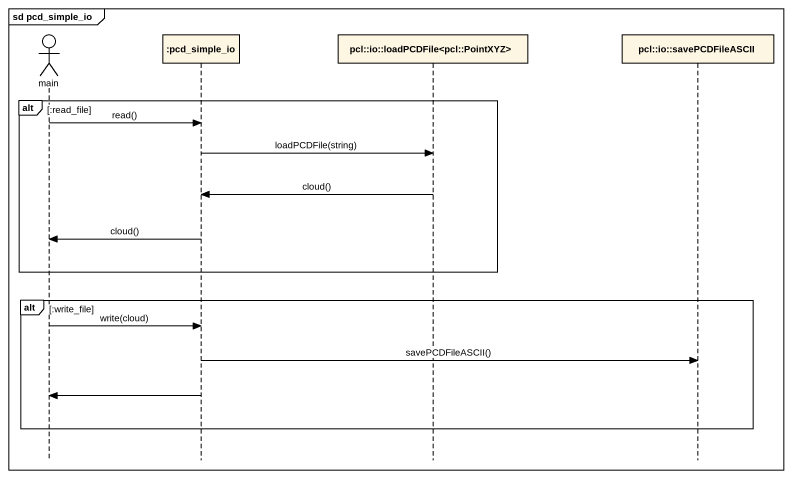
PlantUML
@startuml
mainframe sd pcd_simple_io
hide footbox
actor main
participant ":pcd_simple_io" as pcd_simple_io
participant "pcl::io::loadPCDFile<pcl::PointXYZ>" as pcl_io_loadPCDFile_pcl
participant "pcl::io::savePCDFileASCII" as pcl_io_savePCDFileASCII

alt :read_file
  main -> pcd_simple_io : read()
  pcd_simple_io -> pcl_io_loadPCDFile_pcl : loadPCDFile(string)
  pcl_io_loadPCDFile_pcl -> pcd_simple_io : cloud()
  pcd_simple_io -> main : cloud()
end
alt :write_file
  main -> pcd_simple_io : write(cloud)
  pcd_simple_io -> pcl_io_savePCDFileASCII : savePCDFileASCII()
  pcd_simple_io -> main
end
@enduml
